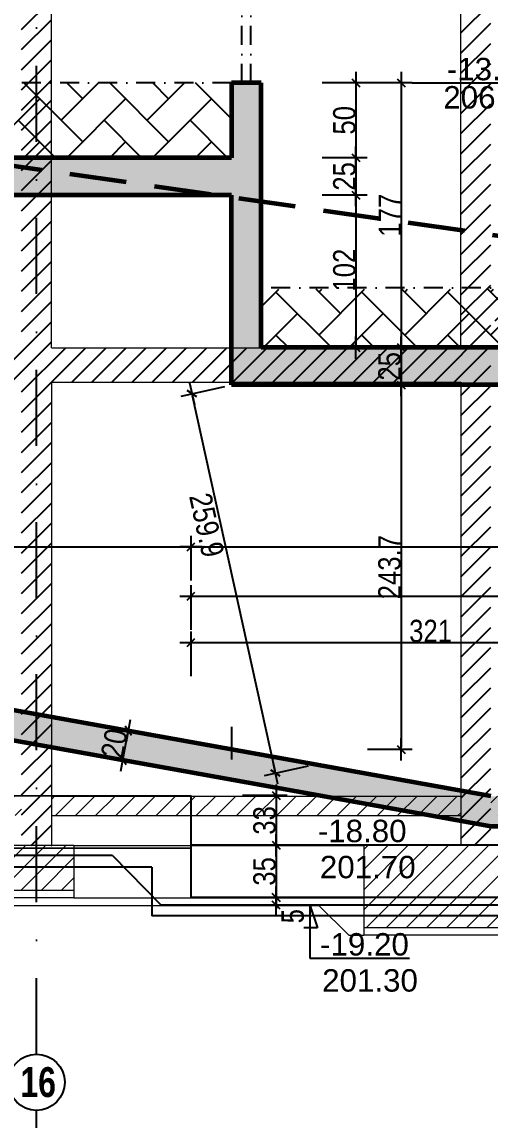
# Model space of a CAD drawing. Header units: millimetres. Extents: x -26249 to 60250, y -21218 to 23336.
# Drawn here: x 19400 to 19713, y 6841 to 7575 of the extents above; entities that cross this region are included whole.
import ezdxf

# ---------------------------------------------------------------- set-up
doc = ezdxf.new("R2010")
doc.units = ezdxf.units.MM
doc.linetypes.add('CACHEX2', pattern=[19.05, 12.7, -6.35])
doc.linetypes.add('TIRETPTX2', pattern=[50.8, 25.4, -12.7, 0, -12.7])
for name, color, linetype in [('01-coupe soussol', 253, 'Continuous'), ('01_cote_gen', 4, 'Continuous'), ('01_linteaux', 2, 'Continuous'), ('01_poch_BN', 9, 'Continuous'), ('01_poch_murs', 253, 'Continuous'), ('01_texte', 230, 'Continuous'), ('AA_COTES', 2, 'Continuous')]:
    doc.layers.add(name, color=color, linetype=linetype)
doc.layers.add('01_murs_coup', color=5, linetype='Continuous', lineweight=60)
doc.styles.add('impact', font='impact.ttf')
doc.styles.add('MATTE_TXT', font='arial.ttf')
doc.styles.add('STYLE2', font='ARIALN.TTF')
doc.dimstyles.new('JB50', dxfattribs={"dimscale": 0.1, "dimtxt": 150, "dimasz": 15, "dimexe": 0.1, "dimexo": 0.1, "dimgap": 0.09, "dimtad": 1, "dimdec": 1, "dimdsep": 46, "dimtxsty": 'STYLE2', "dimblk1": 'BOND_G', "dimblk2": 'BOND_D', "dimsah": 1, "dimcen": 1.5, "dimdle": 0.01, "dimse1": 1, "dimse2": 1, "dimclrd": 4, "dimclre": 2, "dimclrt": 6, "dimazin": 2, "dimtfac": 2.333333, "dimtdec": 1, "dimtix": 1, "dimtmove": 2, "dimatfit": 3, "dimldrblk": 'BOND_G', "dimfxl": 1, "dimtolj": 1, "dimtzin": 0, "dimarcsym": 0})
pattern_1 = [(45, (0, 5785.036), (3e-15, 28.73682), [60.96, -20.32]), (135, (14.368, 5799.404), (3e-15, 28.73682), [60.96, -20.32])]

# ---------------------------------------------------------------- blocks, each defined once
blk = doc.blocks.new('BOND_G')
at = {"layer": 'AA_COTES', "color": 0}
for p, q in [((0, -5), (0, 15)), ((5, 0), (-5, 0)), ((1.77, 1.77), (-1.77, -1.77))]:
    blk.add_line(p, q, dxfattribs=at)
blk = doc.blocks.new('BOND_D')
at = {"layer": 'AA_COTES', "color": 0}
for p, q in [((0, 5), (0, -15)), ((5, 0), (-5, 0)), ((-1.77, -1.77), (1.77, 1.77))]:
    blk.add_line(p, q, dxfattribs=at)
blk = doc.blocks.new('*D2049')
at = {"layer": '01_cote_gen', "color": 4, "lineweight": -2, "transparency": 16777216}
blk.add_line((19214.45, 7223.89), (19511.45, 7223.89), dxfattribs=at)
at = {"layer": 'Defpoints', "color": 0, "transparency": 16777216}
for p in [(19212.95, 7322.01), (19512.95, 7223.89), (19512.95, 7057.57)]:
    blk.add_point(p, dxfattribs=at)
at = {"layer": '01_cote_gen', "color": 4, "lineweight": -2, "transparency": 16777216, "xscale": 1.5, "yscale": 1.5, "zscale": 1.5, "rotation": 180}
blk.add_blockref('BOND_G', (19212.95, 7223.89), dxfattribs=at)
at = {"layer": '01_cote_gen', "color": 4, "lineweight": -2, "transparency": 16777216, "xscale": 1.5, "yscale": 1.5, "zscale": 1.5}
blk.add_blockref('BOND_D', (19512.95, 7223.89), dxfattribs=at)
at = {"layer": '01_cote_gen', "color": 6, "transparency": 16777216, "insert": (19362.95, 7231.56), "char_height": 15, "attachment_point": 5, "style": 'STYLE2'}
blk.add_mtext('\\A1;300', dxfattribs=at)
blk = doc.blocks.new('*D1960')
at = {"layer": '01_cote_gen', "color": 4, "lineweight": -2, "transparency": 16777216}
blk.add_line((19514.45, 7223.89), (20971.41, 7223.89), dxfattribs=at)
at = {"layer": 'Defpoints', "color": 0, "transparency": 16777216}
for p in [(19512.95, 7232.29), (20972.91, 7223.89), (20972.91, 7055.13)]:
    blk.add_point(p, dxfattribs=at)
at = {"layer": '01_cote_gen', "color": 4, "lineweight": -2, "transparency": 16777216, "xscale": 1.5, "yscale": 1.5, "zscale": 1.5, "rotation": 180}
blk.add_blockref('BOND_G', (19512.95, 7223.89), dxfattribs=at)
at = {"layer": '01_cote_gen', "color": 4, "lineweight": -2, "transparency": 16777216, "xscale": 1.5, "yscale": 1.5, "zscale": 1.5}
blk.add_blockref('BOND_D', (20972.91, 7223.89), dxfattribs=at)
at = {"layer": '01_cote_gen', "color": 6, "transparency": 16777216, "insert": (20242.93, 7231.56), "char_height": 15, "attachment_point": 5, "style": 'STYLE2'}
blk.add_mtext('\\A1;1460', dxfattribs=at)
blk = doc.blocks.new('*D1961')
at = {"layer": '01_cote_gen', "color": 4, "lineweight": -2, "transparency": 16777216}
blk.add_line((19514.45, 7190.88), (20921.11, 7190.88), dxfattribs=at)
at = {"layer": 'Defpoints', "color": 0, "transparency": 16777216}
for p in [(19512.95, 7201.39), (20922.61, 7190.88), (20922.61, 7055.13)]:
    blk.add_point(p, dxfattribs=at)
at = {"layer": '01_cote_gen', "color": 4, "lineweight": -2, "transparency": 16777216, "xscale": 1.5, "yscale": 1.5, "zscale": 1.5, "rotation": 180}
blk.add_blockref('BOND_G', (19512.95, 7190.88), dxfattribs=at)
at = {"layer": '01_cote_gen', "color": 4, "lineweight": -2, "transparency": 16777216, "xscale": 1.5, "yscale": 1.5, "zscale": 1.5}
blk.add_blockref('BOND_D', (20922.61, 7190.88), dxfattribs=at)
at = {"layer": '01_cote_gen', "color": 6, "transparency": 16777216, "insert": (20217.78, 7198.54), "char_height": 15, "attachment_point": 5, "style": 'STYLE2'}
blk.add_mtext('\\A1;1409.7', dxfattribs=at)
blk = doc.blocks.new('*D2051')
at = {"layer": '01_cote_gen', "color": 4, "lineweight": -2, "transparency": 16777216}
blk.add_line((19514.45, 7159.89), (19832.15, 7159.89), dxfattribs=at)
at = {"layer": 'Defpoints', "color": 0, "transparency": 16777216}
for p in [(19512.95, 7168.38), (19833.65, 7159.89), (19833.65, 7151.92)]:
    blk.add_point(p, dxfattribs=at)
at = {"layer": '01_cote_gen', "color": 4, "lineweight": -2, "transparency": 16777216, "xscale": 1.5, "yscale": 1.5, "zscale": 1.5, "rotation": 180}
blk.add_blockref('BOND_G', (19512.95, 7159.89), dxfattribs=at)
at = {"layer": '01_cote_gen', "color": 4, "lineweight": -2, "transparency": 16777216, "xscale": 1.5, "yscale": 1.5, "zscale": 1.5}
blk.add_blockref('BOND_D', (19833.65, 7159.89), dxfattribs=at)
at = {"layer": '01_cote_gen', "color": 6, "transparency": 16777216, "insert": (19673.3, 7167.56), "char_height": 15, "attachment_point": 5, "style": 'STYLE2'}
blk.add_mtext('\\A1;321', dxfattribs=at)
blk = doc.blocks.new('*D2060')
at = {"layer": '01_cote_gen', "color": 4, "lineweight": -2, "transparency": 16777216}
blk.add_line((19569.9, 7056.07), (19569.9, 7025.86), dxfattribs=at)
at = {"layer": 'Defpoints', "color": 0, "transparency": 16777216}
for p in [(19506.47, 7057.57), (19542.79, 7024.36), (19569.9, 7024.36)]:
    blk.add_point(p, dxfattribs=at)
at = {"layer": '01_cote_gen', "color": 4, "lineweight": -2, "transparency": 16777216, "xscale": 1.5, "yscale": 1.5, "zscale": 1.5}
for name, p, rotation in [('BOND_G', (19569.9, 7057.57), 90), ('BOND_D', (19569.9, 7024.36), 270)]:
    blk.add_blockref(name, p, dxfattribs=dict(at, rotation=rotation))
at = {"layer": '01_cote_gen', "color": 6, "transparency": 16777216, "insert": (19562.23, 7040.97), "char_height": 15, "attachment_point": 5, "rotation": 90, "style": 'STYLE2'}
blk.add_mtext('\\A1;33', dxfattribs=at)
blk = doc.blocks.new('*D2061')
at = {"layer": '01_cote_gen', "color": 4, "lineweight": -2, "transparency": 16777216}
blk.add_line((19569.9, 7022.86), (19569.9, 6990.86), dxfattribs=at)
at = {"layer": 'Defpoints', "color": 0, "transparency": 16777216}
for p in [(19547.4, 7024.36), (19547.4, 6989.36), (19569.9, 6989.36)]:
    blk.add_point(p, dxfattribs=at)
at = {"layer": '01_cote_gen', "color": 4, "lineweight": -2, "transparency": 16777216, "xscale": 1.5, "yscale": 1.5, "zscale": 1.5}
for name, p, rotation in [('BOND_G', (19569.9, 7024.36), 90), ('BOND_D', (19569.9, 6989.36), 270)]:
    blk.add_blockref(name, p, dxfattribs=dict(at, rotation=rotation))
at = {"layer": '01_cote_gen', "color": 6, "transparency": 16777216, "insert": (19562.23, 7006.86), "char_height": 15, "attachment_point": 5, "rotation": 90, "style": 'STYLE2'}
blk.add_mtext('\\A1;35', dxfattribs=at)
blk = doc.blocks.new('*D2002')
at = {"layer": '01_cote_gen', "color": 4, "lineweight": -2, "transparency": 16777216}
blk.add_line((19569.9, 6985.86), (19569.9, 6987.86), dxfattribs=at)
at = {"layer": 'Defpoints', "color": 0, "transparency": 16777216}
for p in [(19569.9, 6989.36), (19575.17, 6989.36), (19575.17, 6984.36)]:
    blk.add_point(p, dxfattribs=at)
at = {"layer": '01_cote_gen', "color": 4, "lineweight": -2, "transparency": 16777216, "xscale": 1.5, "yscale": 1.5, "zscale": 1.5}
for name, p, rotation in [('BOND_D', (19569.9, 6989.36), 90), ('BOND_G', (19569.9, 6984.36), 270)]:
    blk.add_blockref(name, p, dxfattribs=dict(at, rotation=rotation))
at = {"layer": '01_cote_gen', "color": 6, "transparency": 16777216, "insert": (19581.11, 6976.91), "char_height": 15, "attachment_point": 5, "rotation": 90, "style": 'STYLE2'}
blk.add_mtext('\\A1;5', dxfattribs=at)
blk = doc.blocks.new('*D2006')
at = {"layer": '01_cote_gen', "color": 4, "lineweight": -2, "transparency": 16777216}
blk.add_line((19623.33, 7482.74), (19623.33, 7460.74), dxfattribs=at)
at = {"layer": 'Defpoints', "color": 0, "transparency": 16777216}
for p in [(19600.83, 7484.24), (19489.74, 7459.24), (19623.33, 7459.24)]:
    blk.add_point(p, dxfattribs=at)
at = {"layer": '01_cote_gen', "color": 4, "lineweight": -2, "transparency": 16777216, "xscale": 1.5, "yscale": 1.5, "zscale": 1.5}
for name, p, rotation in [('BOND_G', (19623.33, 7484.24), 90), ('BOND_D', (19623.33, 7459.24), 270)]:
    blk.add_blockref(name, p, dxfattribs=dict(at, rotation=rotation))
at = {"layer": '01_cote_gen', "color": 6, "transparency": 16777216, "insert": (19615.67, 7471.74), "char_height": 15, "attachment_point": 5, "rotation": 90, "style": 'STYLE2'}
blk.add_mtext('\\A1;25', dxfattribs=at)
blk = doc.blocks.new('*D2007')
at = {"layer": '01_cote_gen', "color": 4, "lineweight": -2, "transparency": 16777216}
blk.add_line((19623.33, 7457.74), (19623.33, 7358.7), dxfattribs=at)
at = {"layer": 'Defpoints', "color": 0, "transparency": 16777216}
for p in [(19600.83, 7459.24), (19600.83, 7357.2), (19623.33, 7357.2)]:
    blk.add_point(p, dxfattribs=at)
at = {"layer": '01_cote_gen', "color": 4, "lineweight": -2, "transparency": 16777216, "xscale": 1.5, "yscale": 1.5, "zscale": 1.5}
for name, p, rotation in [('BOND_G', (19623.33, 7459.24), 90), ('BOND_D', (19623.33, 7357.2), 270)]:
    blk.add_blockref(name, p, dxfattribs=dict(at, rotation=rotation))
at = {"layer": '01_cote_gen', "color": 6, "transparency": 16777216, "insert": (19615.67, 7409.02), "char_height": 15, "attachment_point": 5, "rotation": 90, "style": 'STYLE2'}
blk.add_mtext('\\A1;102', dxfattribs=at)
blk = doc.blocks.new('*D2088')
at = {"layer": '01_cote_gen', "color": 4, "lineweight": -2, "transparency": 16777216}
blk.add_line((19623.33, 7532.74), (19623.33, 7485.74), dxfattribs=at)
at = {"layer": 'Defpoints', "color": 0, "transparency": 16777216}
for p in [(19560.03, 7534.24), (19540.03, 7484.24), (19623.33, 7484.24)]:
    blk.add_point(p, dxfattribs=at)
at = {"layer": '01_cote_gen', "color": 4, "lineweight": -2, "transparency": 16777216, "xscale": 1.5, "yscale": 1.5, "zscale": 1.5}
for name, p, rotation in [('BOND_G', (19623.33, 7534.24), 90), ('BOND_D', (19623.33, 7484.24), 270)]:
    blk.add_blockref(name, p, dxfattribs=dict(at, rotation=rotation))
at = {"layer": '01_cote_gen', "color": 6, "transparency": 16777216, "insert": (19615.67, 7509.24), "char_height": 15, "attachment_point": 5, "rotation": 90, "style": 'STYLE2'}
blk.add_mtext('\\A1;50', dxfattribs=at)
blk = doc.blocks.new('*D2089')
at = {"layer": '01_cote_gen', "color": 4, "lineweight": -2, "transparency": 16777216}
blk.add_line((19653.53, 7532.74), (19653.53, 7358.7), dxfattribs=at)
at = {"layer": 'Defpoints', "color": 0, "transparency": 16777216}
for p in [(19630.83, 7534.24), (19647.59, 7357.2), (19653.53, 7357.2)]:
    blk.add_point(p, dxfattribs=at)
at = {"layer": '01_cote_gen', "color": 4, "lineweight": -2, "transparency": 16777216, "xscale": 1.5, "yscale": 1.5, "zscale": 1.5}
for name, p, rotation in [('BOND_G', (19653.53, 7534.24), 90), ('BOND_D', (19653.53, 7357.2), 270)]:
    blk.add_blockref(name, p, dxfattribs=dict(at, rotation=rotation))
at = {"layer": '01_cote_gen', "color": 6, "transparency": 16777216, "insert": (19645.99, 7445.72), "char_height": 15, "attachment_point": 5, "rotation": 90, "style": 'STYLE2'}
blk.add_mtext('\\A1;177', dxfattribs=at)
blk = doc.blocks.new('*D2090')
at = {"layer": '01_cote_gen', "color": 4, "lineweight": -2, "transparency": 16777216}
blk.add_line((19653.53, 7330.7), (19653.53, 7089.95), dxfattribs=at)
at = {"layer": 'Defpoints', "color": 0, "transparency": 16777216}
for p in [(19612.19, 7332.2), (19540.03, 7088.45), (19653.53, 7088.45)]:
    blk.add_point(p, dxfattribs=at)
at = {"layer": '01_cote_gen', "color": 4, "lineweight": -2, "transparency": 16777216, "xscale": 1.5, "yscale": 1.5, "zscale": 1.5}
for name, p, rotation in [('BOND_G', (19653.53, 7332.2), 90), ('BOND_D', (19653.53, 7088.45), 270)]:
    blk.add_blockref(name, p, dxfattribs=dict(at, rotation=rotation))
at = {"layer": '01_cote_gen', "color": 6, "transparency": 16777216, "insert": (19645.86, 7210.33), "char_height": 15, "attachment_point": 5, "rotation": 90, "style": 'STYLE2'}
blk.add_mtext('\\A1;243.7', dxfattribs=at)
blk = doc.blocks.new('*D2091')
at = {"layer": '01_cote_gen', "color": 4, "lineweight": -2, "transparency": 16777216}
blk.add_line((19653.53, 7355.7), (19653.53, 7333.7), dxfattribs=at)
at = {"layer": 'Defpoints', "color": 0, "transparency": 16777216}
for p in [(19681.36, 7357.2), (19653.53, 7332.2), (19681.36, 7332.2)]:
    blk.add_point(p, dxfattribs=at)
at = {"layer": '01_cote_gen', "color": 4, "lineweight": -2, "transparency": 16777216, "xscale": 1.5, "yscale": 1.5, "zscale": 1.5}
for name, p, rotation in [('BOND_G', (19653.53, 7357.2), 90), ('BOND_D', (19653.53, 7332.2), 270)]:
    blk.add_blockref(name, p, dxfattribs=dict(at, rotation=rotation))
at = {"layer": '01_cote_gen', "color": 6, "transparency": 16777216, "insert": (19645.86, 7344.7), "char_height": 15, "attachment_point": 5, "rotation": 90, "style": 'STYLE2'}
blk.add_mtext('\\A1;25', dxfattribs=at)
blk = doc.blocks.new('*D2102')
at = {"layer": '01_cote_gen', "color": 4, "lineweight": -2, "transparency": 16777216}
blk.add_line((19569.21, 7074.05), (19513.97, 7324.93), dxfattribs=at)
at = {"layer": 'Defpoints', "color": 0, "transparency": 16777216}
for p in [(19540.03, 7332.2), (19513.65, 7326.39), (19595.92, 7078.4)]:
    blk.add_point(p, dxfattribs=at)
at = {"layer": '01_cote_gen', "color": 4, "lineweight": -2, "transparency": 16777216, "xscale": 1.5, "yscale": 1.5, "zscale": 1.5}
for name, p, rotation in [('BOND_D', (19513.65, 7326.39), 102.4171620604029), ('BOND_G', (19569.53, 7072.59), 282.4171620604029)]:
    blk.add_blockref(name, p, dxfattribs=dict(at, rotation=rotation))
at = {"layer": '01_cote_gen', "color": 6, "transparency": 16777216, "insert": (19523.42, 7238.48), "char_height": 15, "attachment_point": 5, "rotation": 282.41716, "style": 'STYLE2'}
blk.add_mtext('\\A1;259.9', dxfattribs=at)
blk = doc.blocks.new('*D2112')
at = {"layer": '01_cote_gen', "color": 4, "lineweight": -2, "transparency": 16777216}
blk.add_line((19467.67, 7082.68), (19470.68, 7099.41), dxfattribs=at)
at = {"layer": 'Defpoints', "color": 0, "transparency": 16777216}
for p in [(19470.95, 7100.89), (19479.85, 7099.29), (19476.3, 7079.6)]:
    blk.add_point(p, dxfattribs=at)
at = {"layer": '01_cote_gen', "color": 4, "lineweight": -2, "transparency": 16777216, "xscale": 1.5, "yscale": 1.5, "zscale": 1.5}
for name, p, rotation in [('BOND_D', (19470.95, 7100.89), 79.79622606135959), ('BOND_G', (19467.4, 7081.21), 259.7962260613596)]:
    blk.add_blockref(name, p, dxfattribs=dict(at, rotation=rotation))
at = {"layer": '01_cote_gen', "color": 6, "transparency": 16777216, "insert": (19461.63, 7092.41), "char_height": 15, "attachment_point": 5, "rotation": 79.79623, "style": 'STYLE2'}
blk.add_mtext('\\A1;20', dxfattribs=at)

msp = doc.modelspace()

# ---------------------------------------------------------------- hatches: boundary and pattern name
at = {"layer": '01-coupe soussol'}
h = msp.add_hatch(dxfattribs=at)
h.set_pattern_fill('ANSI31', color=256, scale=3)
h.set_pattern_definition([(45, (11748.377, 1158.082), (-6.735192, 6.735192), [])])
h.paths.add_polyline_path([(20329.535, 7680.148), (19693.574, 7680.148), (19693.574, 7675.148), (19558.268, 7675.148), (19558.268, 7937.148), (20424.535, 7937.148), (20424.535, 7398.148), (20442.535, 7398.148), (20442.535, 7937.148), (20937.535, 7937.148), (20937.535, 7680.148), (20943.612, 7680.148), (20943.612, 7993.091), (20937.535, 7993.091), (20937.535, 7957.148), (20293.574, 7957.148), (20293.574, 7993.091), (20275.574, 7993.091), (20275.574, 7957.148), (19557.574, 7957.148), (19557.574, 7993.091), (19539.574, 7993.091), (19539.574, 7957.148), (18821.574, 7957.148), (18821.574, 7993.091), (18805.574, 7993.091), (18805.574, 7957.148), (18805.574, 7357.148), (18805.574, 7334.148), (18805.574, 7024.148), (18825.574, 7024.148), (18825.574, 7334.148), (19399.574, 7334.148), (19399.574, 7024.148), (19419.574, 7024.148), (19419.574, 7334.148), (19693.574, 7334.148), (19693.574, 7024.148), (19713.574, 7024.148), (19713.574, 7334.248), (19713.574, 7375.148), (20448.535, 7375.148), (20933.535, 7375.148), (20933.535, 7024.148), (20943.612, 7024.148), (20943.612, 7660.148), (20937.535, 7660.148), (20937.535, 7398.148), (20424.535, 7398.148), (19713.574, 7398.148), (19713.574, 7660.148), (20329.535, 7660.148)])
h.paths.add_polyline_path([(18821.574, 7675.148), (18821.574, 7937.148), (19540.268, 7937.148), (19540.268, 7675.148)], flags=16)
h.paths.add_polyline_path([(19399.574, 7652.148), (19399.574, 7357.148), (18825.574, 7357.148), (18825.574, 7652.148)], flags=16)
h.paths.add_polyline_path([(19419.574, 7652.148), (19693.574, 7652.148), (19693.574, 7357.148), (19419.574, 7357.148)], flags=16)
at = {"layer": '01-coupe soussol', "lineweight": 5}
h = msp.add_hatch(dxfattribs=at)
h.set_pattern_fill('ANSI31', color=256, scale=3)
h.set_pattern_definition([(45, (-13484.1425, 11491.178), (-6.735192, 6.735192), [])])
h.paths.add_polyline_path([(21161.747, 7677.148), (20953.535, 7680.148), (20537.536, 7680.148), (20537.536, 7660.148), (21161.747, 7660.148)])
h.paths.add_polyline_path([(20588.535, 7024.148), (20348.535, 7024.148), (20348.535, 6969.148), (20588.535, 6969.148)])
h.paths.add_polyline_path([(20933.535, 7057.148), (20448.535, 7057.148), (20448.535, 7044.148), (20933.535, 7044.148)])
h.paths.add_polyline_path([(20448.535, 7057.148), (20428.535, 7057.148), (20428.535, 7044.148), (20448.535, 7044.148)])
h.paths.add_polyline_path([(20428.535, 7057.148), (19713.574, 7057.148), (19713.574, 7044.148), (20428.535, 7044.148)])
h.paths.add_polyline_path([(19778.574, 7024.148), (19628.574, 7024.148), (19628.574, 6969.148), (19778.574, 6969.148)])
h.paths.add_polyline_path([(19693.574, 7057.148), (19419.574, 7057.148), (19419.574, 7044.148), (19693.574, 7044.148)])
h.paths.add_polyline_path([(19434.574, 7024.148), (19384.574, 7024.148), (19384.574, 6994.148), (19434.574, 6994.148)])
h.paths.add_polyline_path([(19399.574, 7057.148), (18825.574, 7057.148), (18825.574, 7044.148), (19399.574, 7044.148)])
h.paths.add_polyline_path([(20968.535, 7024.148), (20918.535, 7024.148), (20918.535, 6994.148), (20968.535, 6994.148)])
at = {"layer": '01_poch_BN'}
h = msp.add_hatch(color=256, dxfattribs=at)
h.dxf.hatch_style = 1
h.paths.add_polyline_path([(19560.032, 7534.242), (19540.032, 7534.242), (19540.032, 7484.242), (19356.698, 7484.242), (19530.426, 7459.242), (19540.032, 7459.242), (19540.032, 7457.86), (19560.032, 7454.982)])
h.paths.add_polyline_path([(19356.698, 7484.242), (18821.65, 7484.242), (18821.65, 7549.242), (18805.65, 7549.242), (18805.65, 7459.242), (19530.426, 7459.242)])
h.paths.add_polyline_path([(20201.009, 7357.204), (19560.032, 7357.204), (19560.032, 7454.982), (19540.032, 7457.86), (19540.032, 7332.203), (20361.377, 7332.203)])
h.paths.add_polyline_path([(20957.612, 7466.204), (20937.612, 7466.204), (20937.612, 7357.204), (20338.906, 7357.204), (20338.906, 7397.204), (20318.906, 7397.204), (20318.906, 7357.204), (20201.009, 7357.204), (20361.377, 7332.203), (20937.612, 7332.203), (20937.612, 7244.898), (20957.612, 7241.878)])
h.paths.add_polyline_path([(20957.612, 7241.878), (20937.612, 7244.898), (20937.612, 7024.363), (20957.612, 7024.365)])
h.paths.add_polyline_path([(20972.912, 7024.367), (20922.612, 7024.361), (20922.612, 6994.361), (20972.912, 6994.367)])
h.paths.add_polyline_path([(20937.612, 7057.234), (19714.371, 7057.074), (18805.65, 7220.641), (18805.65, 7200.319), (19712.586, 7037.074), (20937.612, 7037.234)])
at = {"layer": '01_poch_murs'}
h = msp.add_hatch(dxfattribs=at)
h.set_pattern_fill('AR-HBONE', color=256, scale=0.2)
h.set_pattern_definition(pattern_1)
h.paths.add_polyline_path([(19540.032, 7534.242), (19459.651, 7534.242), (19459.651, 7484.242), (19540.032, 7484.242)])
h.paths.add_polyline_path([(19459.651, 7534.242), (19409.651, 7534.242), (19409.651, 7484.242), (19459.651, 7484.242)])
h.paths.add_polyline_path([(19409.651, 7534.242), (19009.241, 7534.242), (19281.01, 7495.134), (19281.01, 7525.158), (19369.601, 7525.158), (19369.601, 7492.865), (19296.777, 7492.865), (19356.698, 7484.242), (19409.651, 7484.242)])
h.paths.add_polyline_path([(19009.241, 7534.242), (18813.651, 7534.242), (18813.651, 7484.242), (19356.698, 7484.242), (19296.777, 7492.865), (19281.01, 7492.865), (19281.01, 7495.134)])
h.paths.add_polyline_path([(18876.688, 7527.126), (18876.688, 7563.296), (18845.46, 7563.296), (18845.46, 7527.126)], flags=9)
h.paths.add_polyline_path([(18935.474, 7481.839), (19002.549, 7481.839), (19002.549, 7504.815), (18935.474, 7504.815)], flags=9)
h = msp.add_hatch(dxfattribs=at)
h.set_pattern_fill('AR-HBONE', color=256, scale=0.2)
h.set_pattern_definition(pattern_1)
h.paths.add_polyline_path([(19833.651, 7396.204), (19560.032, 7396.204), (19560.032, 7357.204), (19833.651, 7357.204)])
h.paths.add_polyline_path([(19950.844, 7396.204), (19833.651, 7396.204), (19833.651, 7357.204), (20201.009, 7357.204)])
h.paths.add_polyline_path([(19935.961, 7361.567), (19847.371, 7361.567), (19847.371, 7392.86), (19935.961, 7392.86)], flags=16)
h.paths.add_polyline_path([(20318.906, 7396.204), (19950.844, 7396.204), (20201.009, 7357.204), (20318.906, 7357.204)])
h.paths.add_polyline_path([(19854.666, 7366.509), (19933.186, 7366.509), (19933.186, 7389.009), (19854.666, 7389.009)], flags=8)

# ---------------------------------------------------------------- linework, layer by layer
at = {"color": 5, "flags": 128}
for points, elevation in [([(19486.679, 7009.804), (19206.417, 7009.804)], 517158665.099), ([(19486.679, 7009.804), (19486.679, 6977.104)], 517158665.099), ([(20608.869, 6977.104), (19486.679, 6977.104)], -11.068)]:
    msp.add_lwpolyline(points, dxfattribs=dict(at, elevation=elevation))
at = {"layer": '01-coupe soussol', "lineweight": 5}
for p, q in [((19419.574, 7357.148), (19419.574, 7652.148)), ((19693.574, 7357.148), (19693.574, 7652.148)), ((19419.574, 7357.148), (19693.574, 7357.148)), ((19419.574, 7334.148), (19693.574, 7334.148)), ((19419.574, 7334.148), (19419.574, 7024.148)), ((19693.574, 7334.148), (19693.574, 7024.148)), ((19419.574, 7057.148), (19693.574, 7057.148)), ((19419.574, 7044.148), (19693.574, 7044.148)), ((19434.574, 7024.148), (19384.574, 7024.148)), ((19434.574, 7024.148), (19434.574, 6989.148)), ((19434.574, 7024.148), (19628.574, 7024.148)), ((19628.574, 7024.148), (19628.574, 6964.148)), ((19778.574, 7024.148), (19628.574, 7024.148)), ((19434.574, 6994.148), (19384.574, 6994.148)), ((19434.574, 6989.148), (19384.574, 6989.148)), ((19434.574, 6989.148), (19628.574, 6989.148)), ((18839.574, 6984.148), (19598.574, 6984.148)), ((19618.574, 6964.148), (19598.574, 6984.148)), ((19618.574, 6964.148), (19628.574, 6964.148)), ((19778.574, 6969.148), (19628.574, 6969.148)), ((19778.574, 6964.148), (19628.574, 6964.148))]:
    msp.add_line(p, q, dxfattribs=at)
at = {"layer": '01_linteaux', "linetype": 'TIRETPTX2', "ltscale": 2}
for p, q in [((19409.651, 6884.635), (19409.651, 8290.212)), ((19409.651, 5784.277), (19409.651, 6847.024))]:
    msp.add_line(p, q, dxfattribs=at)
at = {"layer": '01_linteaux', "linetype": 'TIRETPTX2', "ltscale": 0.5}
for p, q in [((19547.032, 7534.242), (19547.032, 7694.242)), ((19553.032, 7534.242), (19553.032, 7694.242)), ((19540.032, 7534.242), (18807.651, 7534.242)), ((20318.906, 7397.204), (19560.032, 7397.204))]:
    msp.add_line(p, q, dxfattribs=at)
at = {"layer": '01_linteaux'}
for p, q in [((19212.95, 7057.438), (19512.95, 7057.572)), ((19512.95, 7057.572), (19512.966, 7022.572)), ((19212.95, 7022.438), (19512.966, 7022.572)), ((19512.941, 7022.572), (19512.941, 6989.361)), ((20922.612, 7024.361), (19512.965, 7024.361)), ((19460.369, 7017.479), (19192.95, 7017.438)), ((19460.369, 7017.479), (19492.936, 6984.361)), ((20922.612, 6989.361), (19512.941, 6989.361)), ((20922.612, 6984.361), (19492.936, 6984.361))]:
    msp.add_line(p, q, dxfattribs=at)
at = {"layer": '01_murs_coup'}
for p, q in [((19560.032, 7534.242), (19540.032, 7534.242)), ((19540.032, 7534.242), (19540.032, 7484.242)), ((19560.032, 7357.204), (19560.032, 7534.242)), ((19540.032, 7484.242), (18821.65, 7484.242)), ((19540.032, 7459.242), (18805.65, 7459.242)), ((19540.032, 7332.203), (19540.032, 7459.242)), ((20318.906, 7357.204), (19560.032, 7357.204)), ((20937.612, 7332.203), (19540.032, 7332.203)), ((19713.655, 7057.203), (18805.65, 7220.641)), ((19712.586, 7037.074), (18805.65, 7200.319)), ((19712.586, 7037.074), (20937.614, 7037.234))]:
    msp.add_line(p, q, dxfattribs=at)
at = {"layer": '01_murs_coup', "linetype": 'CACHEX2', "ltscale": 3}
msp.add_lwpolyline([(13488.026, 8634.48), (13898.276, 8541.204), (15673.022, 8173.204), (16272.362, 8041.204), (17563.166, 7756.204), (17904.593, 7693.204), (19739.166, 7429.204), (20425.516, 7322.204), (21080.455, 7223.334)], dxfattribs=at)
at = {"layer": '01_texte'}
for p, q in [((19661.025, 7534.242), (19748.466, 7534.242)), ((19540.032, 7103.665), (19540.032, 7081.694)), ((19592.403, 6984.361), (19597.675, 6969.041)), ((19592.403, 6984.361), (19592.403, 6948.913)), ((19597.675, 6969.041), (19588.56, 6969.041)), ((19592.403, 6948.913), (19659.204, 6948.913))]:
    msp.add_line(p, q, dxfattribs=at)
msp.add_circle((19409.651, 6865.83), 18.806, dxfattribs=at)

# ---------------------------------------------------------------- texts
at = {"layer": '01_texte', "style": 'MATTE_TXT'}
for s, p in [('-13.70', (19684.127, 7536.016)), ('206.80', (19681.815, 7517.111)), ('-18.80', (19597.82, 7026.408)), ('201.70', (19599.199, 7002.276)), ('-19.20', (19599.344, 6950.595)), ('201.30', (19600.723, 6926.463))]:
    msp.add_text(s, height=15, dxfattribs=at).set_placement(p)
at = {"layer": '01_texte', "insert": (19398.764, 6875.936), "char_height": 20, "attachment_point": 1, "line_spacing_factor": 0.895453, "style": 'impact'}
msp.add_mtext('16', dxfattribs=at)

# ---------------------------------------------------------------- dimensions: what is measured, and where the dimension line sits
at = {"layer": '01_cote_gen'}
for base, p1, p2, picture, middle in [((19623.335, 7484.242), (19560.032, 7534.242), (19540.032, 7484.242), '*D2088', (19615.667, 7509.242)), ((19653.525, 7357.204), (19630.835, 7534.242), (19647.588, 7357.204), '*D2089', (19645.986, 7445.723)), ((19623.335, 7459.242), (19600.835, 7484.242), (19489.736, 7459.242), '*D2006', (19615.667, 7471.742)), ((19653.525, 7332.203), (19681.36, 7357.204), (19681.36, 7332.203), '*D2091', (19645.858, 7344.703)), ((19653.525, 7088.454), (19612.192, 7332.203), (19540.032, 7088.454), '*D2090', (19645.858, 7210.329)), ((19569.9, 6989.361), (19547.4, 7024.361), (19547.4, 6989.361), '*D2061', (19562.232, 7006.861))]:
    dim = msp.add_linear_dim(base=base, p1=p1, p2=p2, angle=90, dimstyle='JB50', dxfattribs=at)
    dim.commit()
    dim.dimension.update_dxf_attribs({"geometry": picture, "text_midpoint": middle})
for base, p1, p2, angle, picture, middle, dimtype in [((19623.335, 7357.204), (19600.835, 7459.242), (19600.835, 7357.204), 90, '*D2007', (19615.667, 7409.023), 160), ((19513.649, 7326.394), (19595.915, 7078.396), (19540.032, 7332.203), 102.417162, '*D2102', (19523.424, 7238.476), 161), ((19569.9, 6989.361), (19575.169, 6984.361), (19575.169, 6989.361), 90, '*D2002', (19581.108, 6976.912), 160)]:
    dim = msp.add_linear_dim(base=base, p1=p1, p2=p2, angle=angle, dimstyle='JB50', dxfattribs=at)
    dim.commit()
    dim.dimension.update_dxf_attribs({"geometry": picture, "text_midpoint": middle, "dimtype": dimtype})
for base, p1, p2, picture, middle in [((19512.95, 7223.89), (19212.95, 7322.011), (19512.95, 7057.572), '*D2049', (19362.95, 7231.558)), ((20972.912, 7223.89), (19512.95, 7232.286), (20972.912, 7055.134), '*D1960', (20242.931, 7231.558)), ((20922.612, 7190.876), (19512.95, 7201.39), (20922.612, 7055.127), '*D1961', (20217.781, 7198.543))]:
    dim = msp.add_linear_dim(base=base, p1=p1, p2=p2, dimstyle='JB50', dxfattribs=at)
    dim.commit()
    dim.dimension.update_dxf_attribs({"geometry": picture, "text_midpoint": middle})
dim = msp.add_linear_dim(base=(19833.651, 7159.892), p1=(19512.95, 7168.376), p2=(19833.651, 7151.922), text='321', dimstyle='JB50', dxfattribs=at)
dim.commit()
dim.dimension.update_dxf_attribs({"geometry": '*D2051', "text_midpoint": (19673.3, 7167.56)})
dim = msp.add_aligned_dim(p1=(19476.302, 7079.604), p2=(19479.845, 7099.288), distance=9.042, dimstyle='JB50', dxfattribs=at)
dim.commit()
dim.dimension.update_dxf_attribs({"geometry": '*D2112', "text_midpoint": (19461.629, 7092.406)})
dim = msp.add_linear_dim(base=(19569.9, 7024.361), p1=(19506.471, 7057.57), p2=(19542.793, 7024.361), angle=90, text='33', dimstyle='JB50', dxfattribs=at)
dim.commit()
dim.dimension.update_dxf_attribs({"geometry": '*D2060', "text_midpoint": (19562.232, 7040.965)})

doc.saveas('drawing.dxf')
